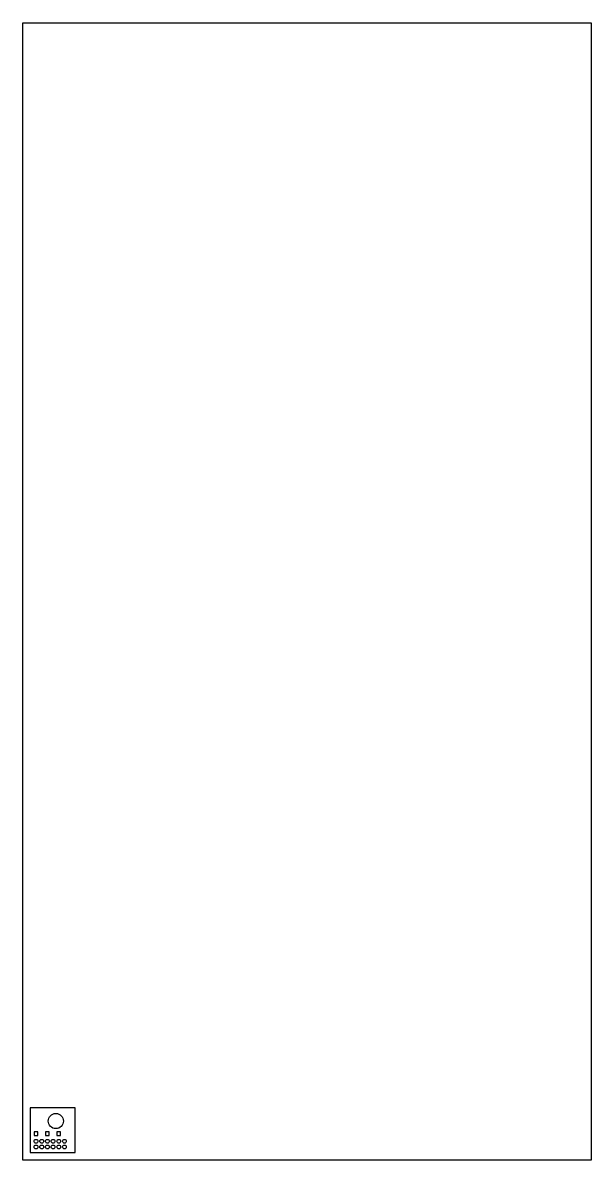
# Model space of a CAD drawing. Header units: millimetres. Extents: x 0 to 1500, y 0 to 3000.
import ezdxf

# ---------------------------------------------------------------- set-up
doc = ezdxf.new("R2010")
doc.units = ezdxf.units.MM

# ---------------------------------------------------------------- blocks, each defined once
blk = doc.blocks.new('*U2')
blk.add_circle((0, 0), 5)
blk = doc.blocks.new('*U3')
at = {"color": 0, "linetype": 'ByBlock', "lineweight": -2, "transparency": 16777216}
for p in [(0, 15), (0, 0), (15, 15), (15, 0), (30, 15), (30, 0), (45, 15), (45, 0), (60, 15), (60, 0), (75, 15), (75, 0)]:
    blk.add_blockref('*U2', p, dxfattribs=at)

msp = doc.modelspace()

# ---------------------------------------------------------------- linework, layer by layer
for p, q in [((0, 0), (0, 3000)), ((0, 3000), (1500, 3000)), ((1500, 3000), (1500, 0)), ((1500, 0), (0, 0))]:
    msp.add_line(p, q)
for points in [[(20, 20.1), (138.2, 20.1), (138.2, 138.2), (20, 138.2)], [(30, 65.1), (40, 65.1), (40, 75.1), (30, 75.1)], [(60, 65.1), (70, 65.1), (70, 75.1), (60, 75.1)], [(90, 65.1), (100, 65.1), (100, 75.1), (90, 75.1)]]:
    msp.add_lwpolyline(points, close=True)
msp.add_circle((87.3, 103.4), 20)

# ---------------------------------------------------------------- block references
msp.add_blockref('*U3', (35, 35.1))

doc.saveas('drawing.dxf')
